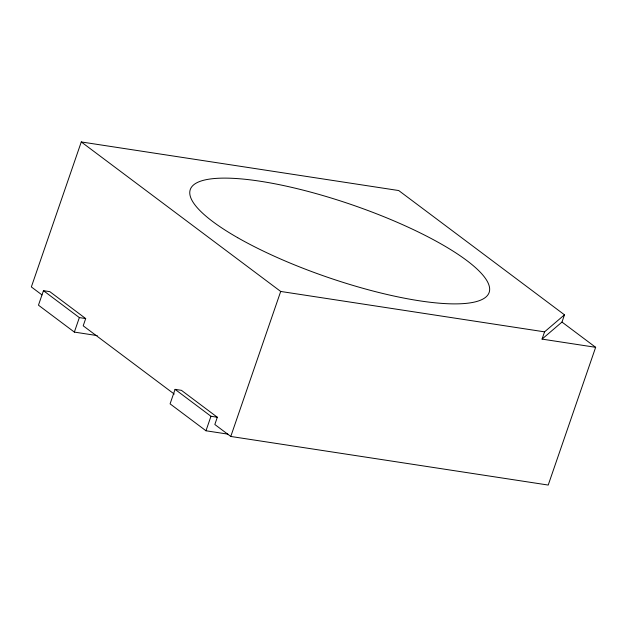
<?xml version="1.0" encoding="UTF-8"?>
<svg xmlns="http://www.w3.org/2000/svg" width="627" height="627" viewBox="0 0 627 627"><rect width="100%" height="100%" fill="white"/><g stroke="black" fill="none" stroke-linecap="round" stroke-linejoin="round"><path stroke-width="0.94" d="M227.883 434.127L205.977 430.773L170.082 403.859L175.074 389.359L181.422 390.331L217.318 417.245L214.826 424.495L230.775 436.455L548.217 485.055L595.65 347.311L542.057 339.105L561.98 322.066L564.48 314.817L398.717 190.545L81.275 141.945L31.35 286.939L41.985 294.917M174.259 394.077L83.203 325.813L85.695 318.563L49.799 291.649L43.451 290.677L38.459 305.177L74.354 332.091L97.209 335.594M74.354 332.091L79.347 317.591L43.451 290.677M205.977 430.773L210.97 416.273L175.074 389.359M230.775 436.455L280.7 291.453L81.275 141.945M542.057 339.105L544.557 331.855L564.48 314.817M280.7 291.453L544.557 331.855M79.347 317.591L85.695 318.563M210.97 416.273L217.318 417.245M561.98 322.066L595.65 347.311M237.704 237.704A158.051 38.239 19 0 0 485.901 297.033A158.051 38.239 19 0 0 295.521 188.265A158.051 38.239 19 0 0 237.704 237.704"/></g></svg>
